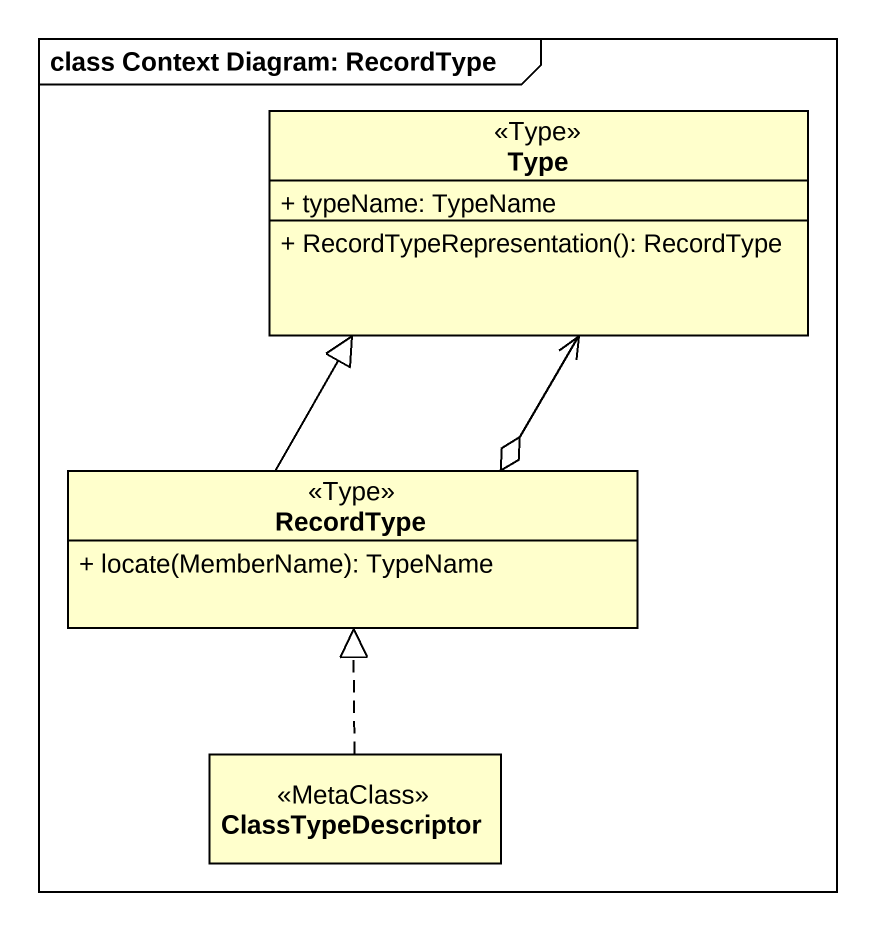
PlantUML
@startuml
mainframe class Context Diagram: RecordType
hide circle
hide empty members
skinparam classAttributeIconSize 0
class Type <<Type>> {
  + typeName: TypeName
  + RecordTypeRepresentation(): RecordType
}
class RecordType <<Type>> {
  + locate(MemberName): TypeName
}
class ClassTypeDescriptor <<MetaClass>>
RecordType o-up-> Type
RecordType -up-|> Type
ClassTypeDescriptor .up.|> RecordType
@enduml
